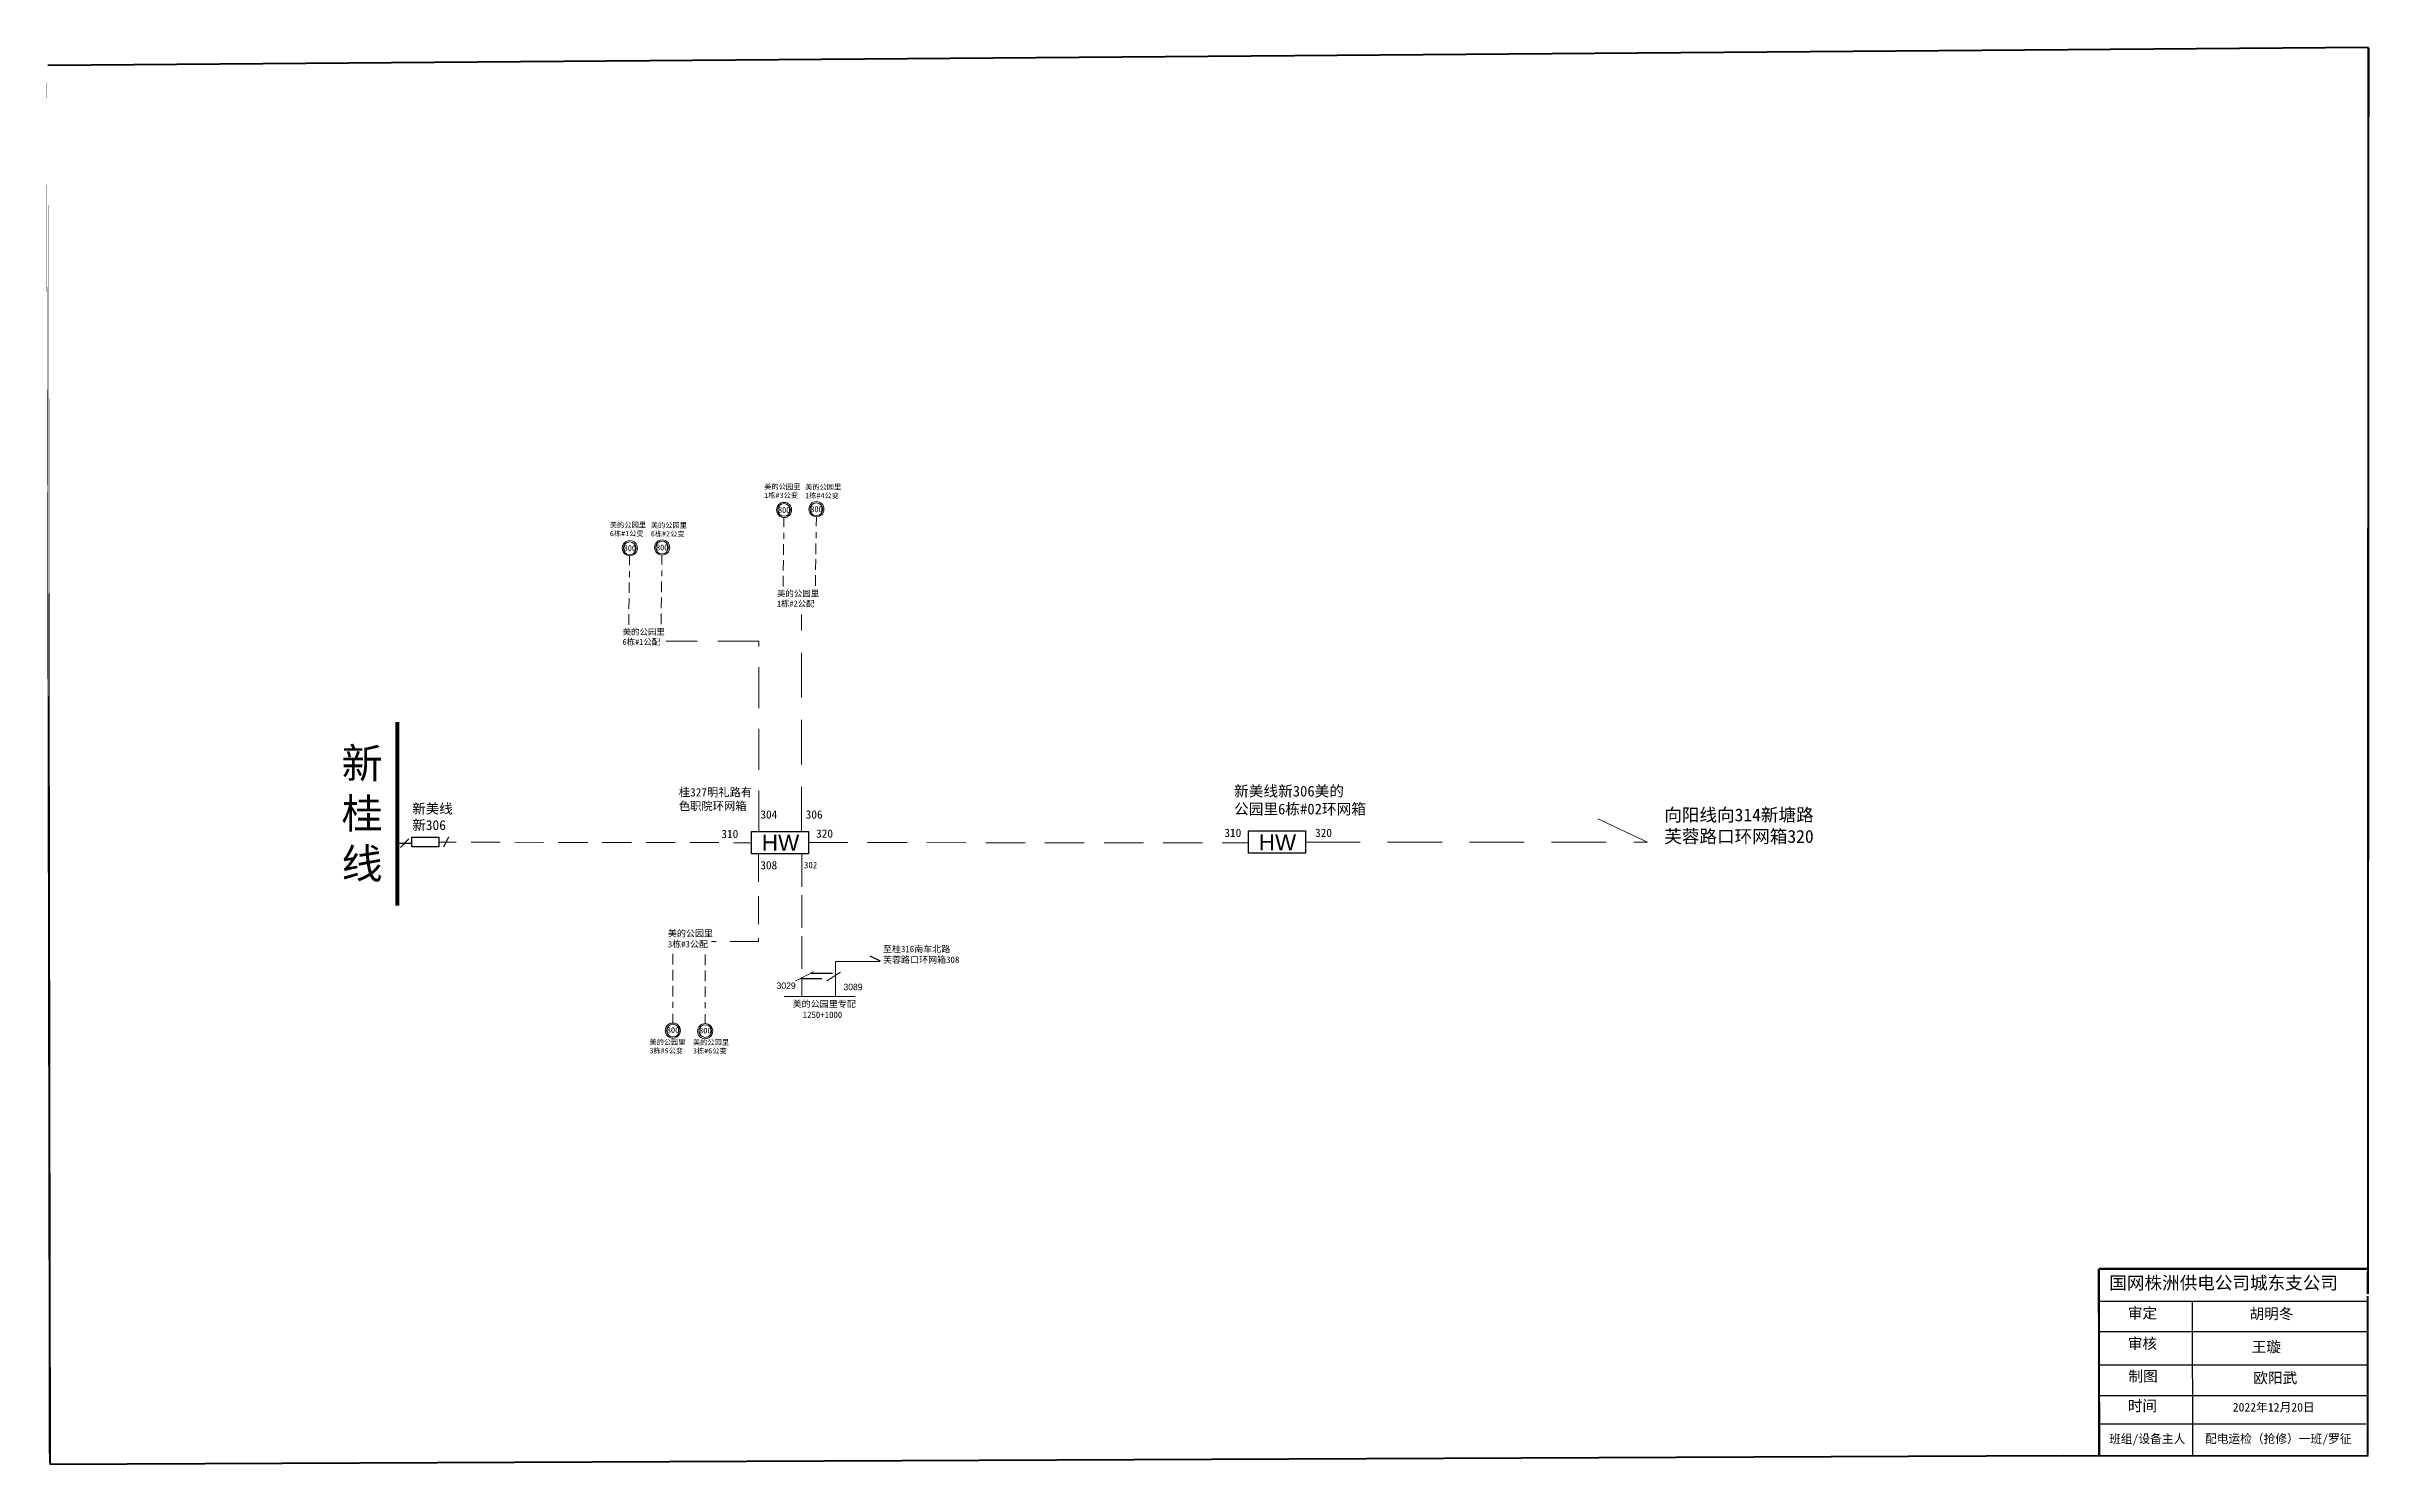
# Model space of a CAD drawing. Extents: x 408 to 948, y 35 to 365.
import ezdxf

# ---------------------------------------------------------------- set-up
doc = ezdxf.new("R2010")
doc.units = 0
doc.header["$LTSCALE"] = 0.774411
doc.linetypes.add('ACAD_ISO02W100', pattern=[15, 12, -3])
doc.linetypes.add('DASHED2', pattern=[9.525, 6.35, -3.175])
doc.layers.get('0').update_dxf_attribs({"linetype": 'CONTINUOUS'})
doc.layers.add('MiniCADViewLayer', color=7, linetype='CONTINUOUS')
doc.styles.add('hztxt_txtstyle_0.00_0_0', font='', dxfattribs={"bigfont": 'hztxt.shx'})
doc.styles.add('SimSun_txtstyle_1.20_0_0', font='simsun.ttc', dxfattribs={"height": 1.2})
doc.styles.add('SimSun_txtstyle_1.30_0_0', font='simsun.ttc', dxfattribs={"height": 1.3})
doc.styles.add('SimSun_txtstyle_1.40_0_0', font='simsun.ttc', dxfattribs={"height": 1.4})
doc.styles.add('SimSun_txtstyle_1.50_0_0', font='simsun.ttc', dxfattribs={"height": 1.5})
doc.styles.add('SimSun_txtstyle_140.00_0_0140', font='simsun.ttc', dxfattribs={"height": 140})
doc.styles.add('SimSun_txtstyle_2.30_0_0', font='simsun.ttc', dxfattribs={"height": 2.3})
doc.styles.add('SimSun_txtstyle_7.00_0_0', font='simsun.ttc', dxfattribs={"height": 7})
doc.styles.get("Standard").update_dxf_attribs({"font": '', "height": 2.5})
doc.styles.add('仿宋_txtstyle_1.20_0_0', font='simsun.ttc', dxfattribs={"height": 1.2})
doc.styles.add('仿宋_txtstyle_3.00_0_0', font='simsun.ttc', dxfattribs={"height": 3})
doc.styles.add('字体', font='', dxfattribs={"height": 2.5})
doc.styles.add('宋体_txtstyle_1.50_0_0', font='SIMSUN.TTC', dxfattribs={"height": 1.5})
doc.styles.add('宋体_txtstyle_2.00_0_0', font='', dxfattribs={"height": 2})
doc.styles.add('宋体_txtstyle_2.50_0_0', font='SIMSUN.TTC', dxfattribs={"height": 2.5})
doc.styles.add('宋体_txtstyle_200.00_0_0200', font='', dxfattribs={"height": 200})
doc.styles.get('hztxt_txtstyle_0.00_0_0').set_extended_font_data('hztxt')
doc.styles.get('Standard').set_extended_font_data('SimSun')
doc.styles.get('字体').set_extended_font_data('SimSun')
doc.styles.get('宋体_txtstyle_2.00_0_0').set_extended_font_data('宋体')
doc.styles.get('宋体_txtstyle_200.00_0_0200').set_extended_font_data('宋体')

msp = doc.modelspace()

# ---------------------------------------------------------------- linework, layer by layer
at = {"color": 0, "linetype": 'Continuous', "lineweight": 40}
for p, q in [((948.11, 364.6), (408.24, 360.42)), ((877.14, 36.97), (408.68, 34.95))]:
    msp.add_line(p, q, dxfattribs=at)
at = {"color": 7, "linetype": 'Continuous', "lineweight": 0, "ltscale": 0.617097}
for p, q in [((579.46, 253.1, -0.3), (579.49, 255.26, -0.3)), ((586.99, 253.26, -0.1), (587.02, 255.43, -0.1)), ((543.56, 244.19, -0.2), (543.59, 246.36, -0.2)), ((551.08, 244.36), (551.11, 246.52)), ((553.65, 139.82), (553.65, 137.65)), ((561.17, 139.7, -0.2), (561.17, 137.53, -0.2))]:
    msp.add_line(p, q, dxfattribs=at)
at = {"color": 7, "linetype": 'DASHED2', "lineweight": 0, "ltscale": 0.503732}
for p, q in [((579.27, 239.18, -0.3), (579.44, 251.69, -0.3)), ((586.79, 239.34, -0.1), (586.97, 251.86, -0.1)), ((543.37, 230.27, -0.2), (543.54, 242.79, -0.2)), ((550.89, 230.44), (551.06, 242.95)), ((553.65, 153.74), (553.65, 141.22)), ((561.17, 153.62, -0.2), (561.17, 141.1, -0.2))]:
    msp.add_line(p, q, dxfattribs=at)
at = {"color": 7, "linetype": 'DASHED2', "lineweight": 0, "ltscale": 2.112262}
msp.add_line((583.57, 182.22), (583.57, 232.69), dxfattribs=at)
at = {"color": 7, "linetype": 'DASHED2', "lineweight": 0, "ltscale": 1.944379}
for p, q in [((573.66, 226.47), (552.07, 226.47)), ((573.66, 182.22), (573.66, 226.47))]:
    msp.add_line(p, q, dxfattribs=at)
at = {"color": 7, "linetype": 'DASHED2', "lineweight": 0, "ltscale": 2.587626}
for p, q in [((780.36, 179.73), (767.41, 185.81)), ((700.82, 179.73), (780.36, 179.73))]:
    msp.add_line(p, q, dxfattribs=at)
at = {"linetype": 'ACAD_ISO02W100'}
msp.add_line((492.84, 179.39), (489.75, 179.39), dxfattribs=at)
at = {"linetype": 'Continuous'}
for p, q in [((492.24, 180.47), (490.25, 178.5)), ((501.47, 180.89), (500.27, 178.57)), ((885.41, 72.97), (947.78, 72.97)), ((907.06, 72.96), (907.15, 37.01)), ((885.41, 65.87), (947.78, 65.87)), ((885.41, 58.12), (947.78, 58.12)), ((885.41, 51.01), (947.78, 51.01)), ((885.16, 44.43), (947.53, 44.43))]:
    msp.add_line(p, q, dxfattribs=at)
at = {"color": 7, "linetype": 'DASHED2', "lineweight": 0, "ltscale": 0.816773}
msp.add_line((499.2, 179.75), (504.17, 179.75), dxfattribs=at)
at = {"color": 7, "linetype": 'DASHED2', "lineweight": 0, "ltscale": 1.379232}
msp.add_line((506.7, 179.72), (571.94, 179.6), dxfattribs=at)
at = {"color": 7, "linetype": 'DASHED2', "lineweight": 0, "ltscale": 1.863818}
msp.add_line((585.21, 179.63), (687.32, 179.57), dxfattribs=at)
at = {"color": 7, "linetype": 'DASHED2', "lineweight": 0, "ltscale": 1.332266}
for p, q in [((573.54, 177.03), (573.54, 156.59)), ((573.54, 156.59), (562.62, 156.59))]:
    msp.add_line(p, q, dxfattribs=at)
at = {"color": 7, "linetype": 'ACAD_ISO02W100', "lineweight": 0, "ltscale": 0.822995}
msp.add_line((583.62, 176.99, -0.2), (583.62, 143.96, -0.2), dxfattribs=at)
at = {"color": 7, "linetype": 'Continuous', "lineweight": 0, "ltscale": 0.822995}
for p, q in [((591.44, 151.95, -0.2), (601.9, 151.95, -0.2)), ((591.44, 151.95, -0.2), (591.44, 143.8, -0.2)), ((586.34, 149.56, -0.2), (582.22, 147.5, -0.2)), ((592.68, 149.48, -0.2), (589.47, 147.5, -0.2)), ((596.05, 143.8, -0.2), (579.57, 143.83, -0.2))]:
    msp.add_line(p, q, dxfattribs=at)
at = {"color": 0, "linetype": 'DASHED2'}
for p, q in [((601.98, 152.06, -0.2), (599.58, 153.19, -0.2)), ((583.36, 148, -0.2), (589.87, 148, -0.2)), ((585.83, 149.29, -0.2), (592.34, 149.29, -0.2))]:
    msp.add_line(p, q, dxfattribs=at)
at = {"linetype": 'Continuous'}
for points, const_width in [([(948.11, 364.6), (947.98, 74.58)], 0.5), ([(489.54, 168.75), (489.54, 207.65)], 1), ([(489.54, 164.97), (489.54, 203.86)], 1), ([(885.38, 80.48), (885.47, 37.04)], 0.5), ([(885.41, 80.48), (947.78, 80.48)], 0.5), ([(947.94, 74.15), (947.92, 37.09)], 0.5)]:
    msp.add_lwpolyline(points, dxfattribs=dict(at, const_width=const_width))
at = {"linetype": 'Continuous', "const_width": 0.5}
msp.add_lwpolyline([(408.16, 360.57), (408.72, 35.18)], close=True, dxfattribs=at)
at = {"linetype": 'Continuous'}
msp.add_lwpolyline([(492.94, 180.86), (499.2, 180.86), (499.2, 178.64), (492.94, 178.64)], close=True, dxfattribs=at)
at = {"color": 0, "linetype": 'Continuous'}
for points in [[(571.95, 182.22), (585.21, 182.22), (585.21, 177.03), (571.95, 177.03)], [(687.56, 182.33), (700.82, 182.33), (700.82, 177.14), (687.56, 177.14)]]:
    msp.add_lwpolyline(points, close=True, dxfattribs=at)
at = {"color": 7, "linetype": 'Continuous', "lineweight": 0, "ltscale": 0.617097}
for centre in [(579.52, 257.02, -0.3), (587.04, 257.19, -0.1), (543.62, 248.12, -0.2), (551.14, 248.28), (553.65, 135.89), (561.17, 135.77, -0.2)]:
    msp.add_circle(centre, 1.76, dxfattribs=at)
at = {"color": 7, "linetype": 'Continuous', "lineweight": 0, "ltscale": 0.342832}
for centre in [(579.52, 257.02, -0.3), (587.04, 257.19, -0.1), (543.62, 248.12, -0.2), (551.14, 248.28), (553.65, 135.89), (561.17, 135.77, -0.2)]:
    msp.add_circle(centre, 1.48, dxfattribs=at)
at = {"layer": 'MiniCADViewLayer', "color": 0, "linetype": 'Continuous', "lineweight": 40}
msp.add_line((877.1, 37.05), (948.06, 36.96), dxfattribs=at)

# ---------------------------------------------------------------- texts
at = {"linetype": 'Continuous'}
for s, p in [('304', (574.01, 185.21)), ('306', (584.55, 185.21)), ('310', (564.93, 180.68)), ('320', (586.97, 180.76)), ('310', (681.95, 180.94)), ('320', (703.05, 180.95)), ('308', (573.99, 173.41))]:
    msp.add_text(s, height=1.924, dxfattribs=at).set_placement(p)
at = {"color": 7, "linetype": 'DASHED2', "lineweight": 0, "ltscale": 0.166782, "char_height": 1.2, "attachment_point": 1, "style": '仿宋_txtstyle_1.20_0_0'}
for s, insert in [('美的公园里^M^J1栋#3公变', (574.9, 263.03, -0.1)), ('美的公园里^M^J1栋#4公变', (584.42, 262.96, -0.1)), ('美的公园里^M^J6栋#1公变', (538.99, 254.13)), ('美的公园里^M^J6栋#2公变', (548.51, 254.06))]:
    msp.add_mtext(s, dxfattribs=dict(at, insert=insert))
at = {"color": 7, "linetype": 'DASHED2', "lineweight": 0, "ltscale": 0.857506, "char_height": 1.4, "attachment_point": 1, "style": 'SimSun_txtstyle_140.00_0_0140'}
for insert in [(578.11, 257.72, -0.1), (585.63, 257.9, -0.1), (542.21, 248.82), (549.73, 249)]:
    msp.add_mtext('800', dxfattribs=dict(at, insert=insert))
at = {"color": 7, "linetype": 'DASHED2', "lineweight": 0, "ltscale": 1.332266, "attachment_point": 1}
for s, insert, char_height, style in [('美的公园里^M^J1栋#2公配', (577.86, 238.27, -0.1), 1.4, 'SimSun_txtstyle_1.40_0_0'), ('美的公园里^M^J6栋#1公配', (541.96, 229.36), 1.4, 'SimSun_txtstyle_1.40_0_0'), ('美的公园里^M^J3栋#3公配', (552.47, 159.25), 1.5, 'SimSun_txtstyle_1.50_0_0')]:
    msp.add_mtext(s, dxfattribs=dict(at, insert=insert, char_height=char_height, style=style))
at = {"linetype": 'Continuous', "attachment_point": 1}
for s, insert, char_height, width, style in [('新\\P桂\\P线', (476.57, 201.57), 7, 36.1441, 'SimSun_txtstyle_7.00_0_0'), ('新美线新306', (493.02, 188.68), 2.3, 10.143, 'SimSun_txtstyle_2.30_0_0'), ('国网株洲供电公司城东支公司', (887.82, 78.7), 3, 82.0179, '字体'), ('胡明冬', (920.45, 71.28), 2.5, 23.4615, '宋体_txtstyle_2.50_0_0'), ('欧阳武', (921.32, 56.35), 2.5, 23.4615, '宋体_txtstyle_2.50_0_0')]:
    msp.add_mtext(s, dxfattribs=dict(at, insert=insert, char_height=char_height, width=width, style=style))
at = {"color": 0, "linetype": 'Continuous', "insert": (555.03, 192.29), "char_height": 1.9238, "width": 19.4751, "attachment_point": 1, "style": '字体'}
msp.add_mtext('桂327明礼路有色职院环网箱', dxfattribs=at)
at = {"color": 7, "linetype": 'DASHED2', "lineweight": 0, "ltscale": 1.174522, "insert": (684.21, 192.86), "char_height": 2.5, "attachment_point": 1, "style": '宋体_txtstyle_2.50_0_0'}
msp.add_mtext('新美线新306美的^M^J公园里6栋#02环网箱', dxfattribs=at)
at = {"color": 1, "linetype": 'DASHED2', "lineweight": 0, "ltscale": 2.587626, "true_color": 0xff0000, "insert": (784.28, 187.57), "char_height": 3, "attachment_point": 1, "style": '仿宋_txtstyle_3.00_0_0'}
msp.add_mtext('向阳线向314新塘路^M^J芙蓉路口环网箱320', dxfattribs=at)
at = {"color": 0, "linetype": 'Continuous', "char_height": 3.7495, "width": 8.4723, "attachment_point": 1}
for insert in [(574.33, 181.48), (689.94, 181.59)]:
    msp.add_mtext('{\\fArial|b0|i0|c0|p32;HW}', dxfattribs=dict(at, insert=insert))
at = {"color": 7, "linetype": 'DASHED2', "lineweight": 0, "ltscale": 1.042422, "insert": (584.16, 175.15), "char_height": 1.5, "attachment_point": 1, "style": '宋体_txtstyle_1.50_0_0'}
msp.add_mtext('302', dxfattribs=at)
at = {"color": 2, "linetype": 'Continuous', "lineweight": 0, "ltscale": 0.979182, "true_color": 0xffff00, "insert": (602.52, 155.63, -0.2), "char_height": 1.5, "attachment_point": 1, "style": '宋体_txtstyle_1.50_0_0'}
msp.add_mtext('至桂316南车北路^M^J芙蓉路口环网箱308', dxfattribs=at)
at = {"char_height": 1.5, "width": 4.1943, "attachment_point": 1, "style": 'hztxt_txtstyle_0.00_0_0'}
for s, insert in [('3029', (577.76, 147.09, -0.2)), ('3089', (593.32, 146.79, -0.2))]:
    msp.add_mtext(s, dxfattribs=dict(at, insert=insert))
at = {"color": 7, "linetype": 'Continuous', "attachment_point": 1}
for s, insert, char_height, width, style in [('美的公园里专配', (581.51, 142.85, -0.2), 1.5, 19.4751, '宋体_txtstyle_1.50_0_0'), ('2022年12月20日', (916.54, 49.26), 2, 23.4615, '宋体_txtstyle_2.00_0_0')]:
    msp.add_mtext(s, dxfattribs=dict(at, insert=insert, char_height=char_height, width=width, style=style))
at = {"color": 7, "linetype": 'Continuous', "lineweight": 0, "ltscale": 0.342832, "char_height": 1.3, "attachment_point": 1, "style": 'SimSun_txtstyle_1.30_0_0'}
for insert in [(552.22, 136.67), (559.74, 136.55, -0.2)]:
    msp.add_mtext('800', dxfattribs=dict(at, insert=insert))
at = {"color": 7, "linetype": 'DASHED2', "lineweight": 0, "ltscale": 0.772414, "insert": (583.86, 140.32), "char_height": 1.5, "attachment_point": 1, "style": '宋体_txtstyle_1.50_0_0'}
msp.add_mtext('1250+1000', dxfattribs=at)
at = {"color": 7, "linetype": 'Continuous', "lineweight": 0, "ltscale": 0.419986, "char_height": 1.2, "attachment_point": 1, "style": 'SimSun_txtstyle_1.20_0_0'}
for s, insert in [('美的公园里^M^J3栋#5公变', (548.19, 133.81)), ('美的公园里^M^J3栋#6公变', (558.31, 133.77))]:
    msp.add_mtext(s, dxfattribs=dict(at, insert=insert))
at = {"linetype": 'Continuous', "char_height": 2.5, "width": 23.4615, "attachment_point": 1}
for s, insert in [('审定', (892.11, 71.41)), ('审核', (892.11, 64.35)), ('王璇', (920.95, 63.57)), ('制图', (892.27, 56.73)), ('时间', (892.11, 49.84))]:
    msp.add_mtext(s, dxfattribs=dict(at, insert=insert))
at = {"color": 7, "linetype": 'Continuous', "lineweight": 0, "ltscale": 0.671238, "char_height": 2, "attachment_point": 1, "style": '宋体_txtstyle_200.00_0_0200'}
for s, insert in [('班组/设备主人', (887.77, 41.91)), ('配电运检（抢修）一班/罗征', (910.08, 41.93))]:
    msp.add_mtext(s, dxfattribs=dict(at, insert=insert))

doc.saveas('drawing.dxf')
